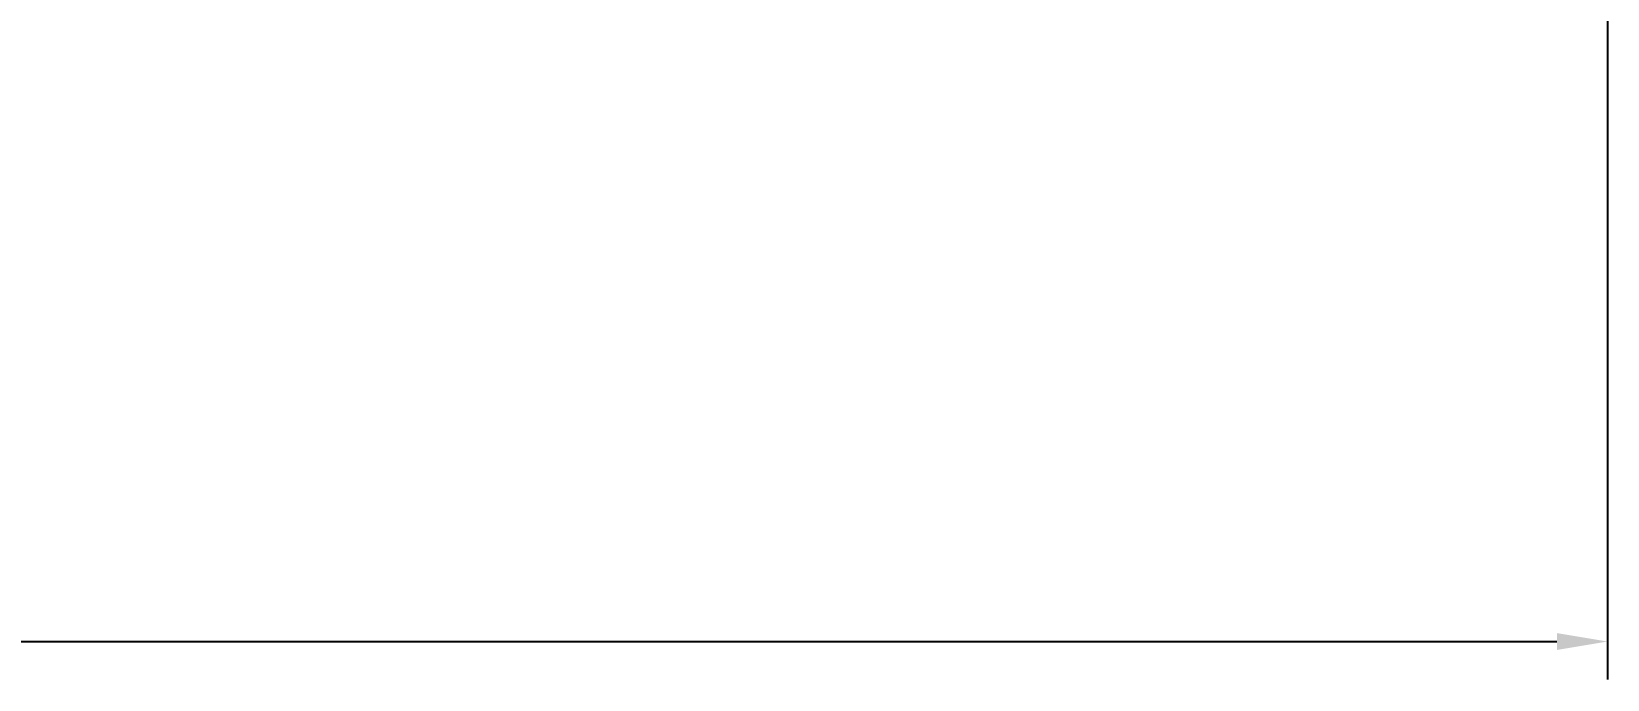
# Model space of a CAD drawing. Header units: millimetres. Extents: x 88585 to 99951, y -167251 to -159927.
# Drawn here: x 94070 to 94941, y -163370 to -163012 of the extents above; entities that cross this region are included whole.
import ezdxf

# ---------------------------------------------------------------- set-up
doc = ezdxf.new("R2010")
doc.units = ezdxf.units.MM
doc.header["$LTSCALE"] = 13
doc.layers.add('标注、文本', color=3, linetype='Continuous', lineweight=25)
doc.styles.get("Standard").update_dxf_attribs({"font": 'gbenor.shx', "bigfont": 'gbcbig.shx'})
doc.dimstyles.new('1-15', dxfattribs={"dimscale": 14, "dimtxt": 3.5, "dimasz": 2, "dimexe": 1.5, "dimexo": 0.5, "dimgap": 0.5, "dimtad": 1, "dimtoh": 1, "dimdec": 1, "dimdsep": 46, "dimtxsty": 'Standard', "dimcen": 2.5, "dimclrd": 3, "dimclre": 3, "dimclrt": 3, "dimadec": 0, "dimazin": 2, "dimtfac": 1, "dimtdec": 1, "dimtmove": 0, "dimatfit": 2, "dimfxl": 1, "dimarcsym": 0})

# ---------------------------------------------------------------- blocks, each defined once
blk = doc.blocks.new('*D840')
at = {"layer": 'Defpoints', "color": 0}
for p in [(94940.87, -162802.04), (92511.87, -163201.16), (94940.87, -163349.11)]:
    blk.add_point(p, dxfattribs=at)
at = {"layer": '标注、文本', "color": 3, "lineweight": -2}
for p, q in [((94940.87, -162809.04), (94940.87, -163370.11)), ((92511.87, -163208.16), (92511.87, -163370.11)), ((92539.87, -163349.11), (94912.87, -163349.11))]:
    blk.add_line(p, q, dxfattribs=at)
at = {"layer": '标注、文本', "color": 3}
for points in [[(92539.87, -163344.45), (92539.87, -163353.78), (92511.87, -163349.11)], [(94912.87, -163344.45), (94912.87, -163353.78), (94940.87, -163349.11)]]:
    blk.add_solid(points, dxfattribs=at)
at = {"layer": '标注、文本', "color": 3, "insert": (93726.37, -163317.61), "char_height": 49, "attachment_point": 5}
blk.add_mtext('2450', dxfattribs=at)

msp = doc.modelspace()

# ---------------------------------------------------------------- dimensions: what is measured, and where the dimension line sits
at = {"layer": '标注、文本'}
dim = msp.add_linear_dim(base=(94940.866, -163349.112), p1=(92511.866, -163201.159), p2=(94940.866, -162802.043), text='2450', dimstyle='1-15', dxfattribs=at)
dim.commit()
dim.dimension.update_dxf_attribs({"geometry": '*D840', "text_midpoint": (93726.366, -163317.612)})

doc.saveas('drawing.dxf')
